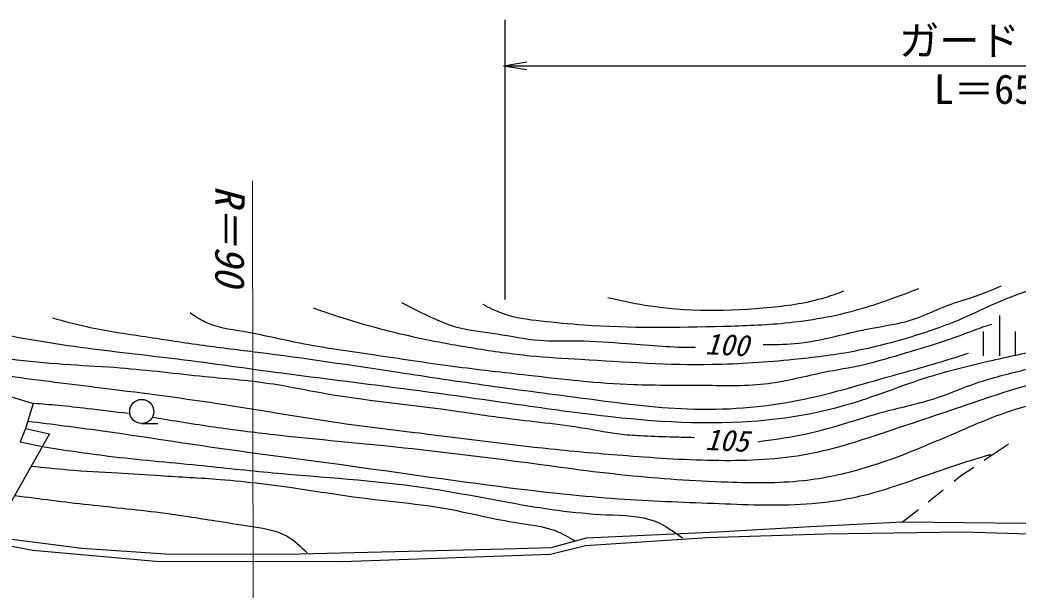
# Model space of a CAD drawing. Units: millimetres, scale not verified. Extents: x 40000 to 680000, y 20000 to 380000.
# Drawn here: x 239266 to 301332, y 271857 to 307290 of the extents above; entities that cross this region are included whole.
import ezdxf
from ezdxf.enums import TextEntityAlignment as Align

# ---------------------------------------------------------------- set-up
doc = ezdxf.new("R2010")
doc.units = ezdxf.units.MM
doc.header["$LTSCALE"] = 1000
doc.linetypes.add('CHAIN', pattern=[18.5, 12, -1.5, 3.5, -1.5])
for name, color, linetype, lineweight in [('M-BGD', 7, 'Continuous', 25), ('M-BMK', 2, 'CHAIN', 13), ('M-STR-HTXT', 7, 'Continuous', 13), ('M-STR-STR3', 7, 'Continuous', 25)]:
    doc.layers.add(name, color=color, linetype=linetype, lineweight=lineweight)
doc.styles.add('ＭＳ ゴシック', font='')
doc.styles.get('ＭＳ ゴシック').set_extended_font_data('MS Gothic')

msp = doc.modelspace()

# ---------------------------------------------------------------- linework, layer by layer
at = {"layer": 'M-BGD'}
for p, q in [((300174, 288918), (300174, 286418)), ((225218, 288002), (240089, 283452)), ((299174, 287918), (299174, 286418)), ((301174, 286418), (301174, 287918)), ((240089, 283452), (239601, 281896)), ((239601, 281896), (239270, 281072)), ((239601, 281896), (241110, 281571)), ((246839, 282205), (247839, 282205)), ((241110, 281571), (237906, 275953)), ((239270, 281072), (240654, 280772)), ((299218, 279922), (300725, 280933)), ((300725, 280933), (300732, 280938)), ((297764, 278947), (298593, 279503)), ((297353, 278622), (297764, 278947)), ((295740, 277346), (296670, 278082)), ((294154, 276092), (295136, 276869)), ((282624, 275477), (288417, 275813)), ((288417, 275813), (294154, 276092)), ((294154, 276092), (301808, 276021)), ((235374, 275216), (240062, 274341)), ((238770, 275012), (243106, 274459)), ((272307, 274501), (274491, 275094)), ((274440, 274623), (282003, 275123)), ((274491, 275094), (282624, 275477)), ((282003, 275123), (289316, 275341)), ((289316, 275341), (297910, 275466)), ((297910, 275466), (309068, 275154)), ((240062, 274341), (247718, 273654)), ((243106, 274459), (248630, 274080)), ((256663, 274101), (269376, 274417)), ((269376, 274417), (272307, 274501)), ((272252, 274091), (274440, 274623)), ((248630, 274080), (256663, 274101)), ((259313, 273622), (272252, 274091)), ((247718, 273654), (259313, 273622))]:
    msp.add_line(p, q, dxfattribs=at)
msp.add_circle((246839, 282955), 750, dxfattribs=at)
for points, knots in [([(213410, 295963), (214090, 295352), (214770, 294740), (215488, 294176), (216615, 293288), (217836, 292516), (219085, 291807), (220008, 291284), (220946, 290794), (221878, 290288), (223346, 289490), (224797, 288649), (226325, 287986), (228792, 286916), (231459, 286311), (234123, 285841), (235850, 285536), (237576, 285288), (239307, 285059), (241203, 284808), (243105, 284581), (245005, 284344), (247498, 284033), (249987, 283706), (252468, 283316), (254607, 282980), (256738, 282597), (258881, 282288), (260627, 282037), (262380, 281834), (264132, 281618), (266843, 281284), (269549, 280918), (272265, 280635), (273850, 280470), (275437, 280332), (277025, 280210), (278920, 280065), (280816, 279941), (282723, 279920), (284587, 279900), (286463, 279978), (288286, 280322), (289972, 280640), (291613, 281185), (293247, 281730), (295002, 282315), (296748, 282900), (298498, 283495), (300090, 284036), (301685, 284586), (303324, 284947), (304987, 285314), (306695, 285489), (308396, 285595), (313981, 285946), (319498, 285572), (325177, 285685), (328277, 285746), (331425, 285953), (334316, 285081), (335227, 284807), (336112, 284426), (336975, 283964), (337960, 283437), (338917, 282806), (339545, 281909), (339863, 281453), (340098, 280929), (340237, 280389), (340414, 279705), (340440, 278995), (340483, 278289), (340559, 277046), (340690, 275816), (340774, 274580), (340829, 273767), (340864, 272952), (340899, 272137)], [0, 0, 0, 0, 1, 1, 1, 2, 2, 2, 3, 3, 3, 4, 4, 4, 5, 5, 5, 6, 6, 6, 7, 7, 7, 8, 8, 8, 9, 9, 9, 10, 10, 10, 11, 11, 11, 12, 12, 12, 13, 13, 13, 14, 14, 14, 15, 15, 15, 16, 16, 16, 17, 17, 17, 18, 18, 18, 19, 19, 19, 20, 20, 20, 21, 21, 21, 22, 22, 22, 23, 23, 23, 24, 24, 24, 25, 25, 25, 26, 26, 26, 26]), ([(216180, 295323), (216712, 294859), (217244, 294396), (217789, 293948), (218332, 293504), (218888, 293075), (219465, 292675), (220211, 292159), (220993, 291691), (221811, 291301), (222497, 290973), (223208, 290700), (223889, 290362), (224520, 290049), (225126, 289679), (225766, 289390), (226476, 289070), (227229, 288848), (227978, 288619), (229199, 288247), (230407, 287859), (231632, 287513), (232351, 287310), (233077, 287122), (233810, 286977), (234576, 286826), (235350, 286723), (236123, 286608), (237106, 286462), (238087, 286298), (239072, 286173), (240174, 286033), (241282, 285943), (242391, 285871), (243430, 285803), (244470, 285751), (245508, 285670), (247265, 285532), (249014, 285308), (250770, 285134), (252191, 284992), (253617, 284883), (255026, 284664), (256013, 284511), (256992, 284304), (257976, 284128), (260673, 283646), (263407, 283400), (266120, 283022), (267216, 282869), (268308, 282695), (269405, 282553), (271069, 282337), (272743, 282193), (274399, 281916), (275159, 281789), (275914, 281634), (276678, 281547), (277134, 281496), (277593, 281469), (278052, 281447), (278678, 281417), (279304, 281397), (279929, 281380), (280354, 281368), (280778, 281357), (281203, 281346)], [0, 0, 0, 0, 1, 1, 1, 2, 2, 2, 3, 3, 3, 4, 4, 4, 5, 5, 5, 6, 6, 6, 7, 7, 7, 8, 8, 8, 9, 9, 9, 10, 10, 10, 11, 11, 11, 12, 12, 12, 13, 13, 13, 14, 14, 14, 15, 15, 15, 16, 16, 16, 17, 17, 17, 18, 18, 18, 19, 19, 19, 20, 20, 20, 21, 21, 21, 22, 22, 22, 22]), ([(323702, 288478), (322415, 288340), (321128, 288203), (319837, 288120), (318625, 288043), (317409, 288014), (316195, 287964), (314539, 287896), (312885, 287789), (311234, 287651), (309863, 287537), (308494, 287401), (307123, 287271), (305868, 287153), (304612, 287039), (303369, 286847), (302139, 286656), (300920, 286388), (299704, 286109), (298375, 285805), (297049, 285488), (295749, 285081), (294024, 284541), (292347, 283842), (290610, 283339), (288716, 282790), (286750, 282474), (284778, 282333), (281448, 282095), (278103, 282354), (274790, 282758), (272937, 282983), (271094, 283254), (269249, 283517), (267076, 283828), (264901, 284129), (262724, 284411), (260334, 284721), (257941, 285009), (255552, 285327), (253391, 285615), (251234, 285929), (249072, 286199), (247054, 286450), (245031, 286663), (243016, 286936), (240972, 287214), (238935, 287554), (236916, 287986), (235511, 288287), (234114, 288633), (232738, 289036), (231022, 289539), (229339, 290132), (227643, 290735), (226515, 291135), (225382, 291540), (224359, 292142), (223825, 292457), (223321, 292825), (222817, 293193)], [0, 0, 0, 0, 1, 1, 1, 2, 2, 2, 3, 3, 3, 4, 4, 4, 5, 5, 5, 6, 6, 6, 7, 7, 7, 8, 8, 8, 9, 9, 9, 10, 10, 10, 11, 11, 11, 12, 12, 12, 13, 13, 13, 14, 14, 14, 15, 15, 15, 16, 16, 16, 17, 17, 17, 18, 18, 18, 19, 19, 19, 20, 20, 20, 20]), ([(257496, 289394), (258090, 289188), (258684, 288982), (259283, 288791), (260161, 288510), (261049, 288260), (261942, 288031), (262735, 287827), (263532, 287640), (264333, 287472), (265392, 287251), (266459, 287064), (267528, 286891), (268679, 286706), (269833, 286536), (270992, 286422), (272039, 286319), (273090, 286261), (274142, 286199), (276867, 286036), (279595, 285841), (282320, 285886), (284005, 285913), (285690, 286033), (287370, 286199), (288591, 286319), (289809, 286465), (291012, 286690), (292203, 286913), (293380, 287215), (294543, 287562), (295673, 287899), (296791, 288278), (297872, 288746), (298667, 289090), (299443, 289482), (300241, 289819), (300879, 290088), (301532, 290322), (302185, 290556)], [0, 0, 0, 0, 1, 1, 1, 2, 2, 2, 3, 3, 3, 4, 4, 4, 5, 5, 5, 6, 6, 6, 7, 7, 7, 8, 8, 8, 9, 9, 9, 10, 10, 10, 11, 11, 11, 12, 12, 12, 13, 13, 13, 13]), ([(268042, 289617), (268438, 289414), (268835, 289210), (269249, 289059), (270015, 288779), (270842, 288679), (271662, 288590), (272553, 288492), (273436, 288407), (274321, 288344), (277203, 288139), (280113, 288176), (283013, 288254), (284289, 288289), (285564, 288332), (286834, 288456), (288388, 288607), (289936, 288879), (291437, 289305), (292703, 289664), (293936, 290132), (295168, 290601)], [0, 0, 0, 0, 1, 1, 1, 2, 2, 2, 3, 3, 3, 4, 4, 4, 5, 5, 5, 6, 6, 6, 7, 7, 7, 7]), ([(285489, 287111), (286139, 287115), (286788, 287120), (287433, 287178), (288222, 287250), (289005, 287402), (289779, 287580), (290406, 287724), (291028, 287885), (291656, 288016), (292312, 288152), (292974, 288256), (293634, 288385), (293927, 288442), (294219, 288504), (294505, 288586), (295357, 288829), (296153, 289247), (296985, 289558), (297515, 289755), (298060, 289910), (298594, 290094), (299172, 290294), (299738, 290529), (300303, 290764)], [0, 0, 0, 0, 1, 1, 1, 2, 2, 2, 3, 3, 3, 4, 4, 4, 5, 5, 5, 6, 6, 6, 7, 7, 7, 8, 8, 8, 8]), ([(275818, 290042), (276587, 289872), (277356, 289702), (278131, 289573), (280711, 289144), (283363, 289174), (285985, 289439), (287121, 289553), (288252, 289712), (289337, 290042), (289728, 290161), (290113, 290303), (290498, 290444)], [0, 0, 0, 0, 1, 1, 1, 2, 2, 2, 3, 3, 3, 4, 4, 4, 4]), ([(262999, 289725), (263532, 289452), (264064, 289179), (264608, 288921), (265259, 288612), (265926, 288326), (266619, 288150), (267373, 287958), (268157, 287897), (268932, 287781), (269807, 287651), (270671, 287452), (271546, 287379), (272345, 287313), (273153, 287351), (273959, 287346), (274979, 287339), (275994, 287261), (277009, 287178), (277746, 287118), (278483, 287056), (279221, 287011), (279869, 286971), (280517, 286944), (281165, 286943), (281199, 286943), (281232, 286943), (281266, 286943)], [0, 0, 0, 0, 1, 1, 1, 2, 2, 2, 3, 3, 3, 4, 4, 4, 5, 5, 5, 6, 6, 6, 7, 7, 7, 8, 8, 8, 9, 9, 9, 9]), ([(241296, 288768), (241994, 288579), (242691, 288389), (243396, 288232), (244605, 287963), (245834, 287790), (247061, 287606), (248268, 287426), (249472, 287235), (250680, 287070), (251796, 286918), (252915, 286787), (254032, 286646), (256958, 286276), (259875, 285836), (262791, 285394), (264660, 285112), (266528, 284828), (268400, 284568), (270416, 284286), (272435, 284031), (274455, 283763), (276557, 283484), (278659, 283192), (280779, 283115), (283088, 283031), (285418, 283202), (287683, 283651), (289503, 284013), (291281, 284554), (293068, 285059), (294396, 285434), (295729, 285789), (297045, 286199), (297446, 286323), (297845, 286453), (298244, 286583)], [0, 0, 0, 0, 1, 1, 1, 2, 2, 2, 3, 3, 3, 4, 4, 4, 5, 5, 5, 6, 6, 6, 7, 7, 7, 8, 8, 8, 9, 9, 9, 10, 10, 10, 11, 11, 11, 12, 12, 12, 12]), ([(299704, 288366), (299595, 288334), (299485, 288302), (299376, 288267), (299268, 288233), (299159, 288197), (299052, 288159), (298944, 288121), (298836, 288083), (298729, 288044), (298086, 287809), (297447, 287559), (296800, 287338), (295982, 287059), (295149, 286825), (294319, 286579), (293444, 286318), (292571, 286043), (291683, 285841), (290878, 285658), (290059, 285535), (289247, 285372), (288098, 285141), (286962, 284828), (285806, 284679), (284488, 284510), (283145, 284555), (281806, 284568), (280334, 284582), (278868, 284558), (277405, 284612), (275226, 284693), (273052, 284946), (270880, 285193), (269313, 285371), (267748, 285546), (266188, 285752), (264532, 285970), (262883, 286225), (261227, 286467), (259695, 286691), (258157, 286905), (256646, 287204), (255481, 287435), (254330, 287717), (253138, 287919), (252317, 288059), (251476, 288161), (250747, 288523), (250436, 288677), (250145, 288879), (249854, 289081)], [0, 0, 0, 0, 1, 1, 1, 2, 2, 2, 3, 3, 3, 4, 4, 4, 5, 5, 5, 6, 6, 6, 7, 7, 7, 8, 8, 8, 9, 9, 9, 10, 10, 10, 11, 11, 11, 12, 12, 12, 13, 13, 13, 14, 14, 14, 15, 15, 15, 16, 16, 16, 17, 17, 17, 17]), ([(285158, 281078), (286022, 281194), (286885, 281311), (287739, 281480), (288666, 281665), (289581, 281912), (290487, 282184), (291348, 282442), (292200, 282723), (293068, 282955), (294129, 283238), (295211, 283449), (296252, 283793), (297100, 284073), (297921, 284442), (298766, 284731), (299719, 285058), (300703, 285285), (301682, 285536), (302373, 285713), (303062, 285902), (303760, 286039), (305085, 286297), (306444, 286363), (307782, 286575), (308465, 286683), (309142, 286828), (309826, 286910), (310879, 287035), (311947, 287009), (313011, 287044), (314220, 287084), (315424, 287202), (316630, 287245), (318582, 287315), (320539, 287187), (322496, 287212), (323692, 287227), (324888, 287299), (326082, 287279), (327244, 287259), (328404, 287151), (329568, 287078), (330218, 287036), (330869, 287005), (331512, 286910), (332107, 286822), (332695, 286678), (333288, 286575), (333988, 286454), (334696, 286390), (335400, 286273), (335992, 286175), (336582, 286040), (337143, 285837), (337531, 285697), (337906, 285524), (338282, 285335), (338770, 285089), (339260, 284815), (339623, 284430), (340055, 283972), (340307, 283357), (340729, 282854), (340907, 282643), (341115, 282451), (341232, 282218), (341408, 281866), (341376, 281419), (341433, 281011), (341450, 280886), (341476, 280764), (341500, 280642), (341625, 279995), (341685, 279328), (341667, 278665), (341646, 277868), (341513, 277078), (341500, 276285), (341487, 275516), (341589, 274744), (341634, 273972), (341670, 273347), (341669, 272721), (341667, 272096)], [0, 0, 0, 0, 1, 1, 1, 2, 2, 2, 3, 3, 3, 4, 4, 4, 5, 5, 5, 6, 6, 6, 7, 7, 7, 8, 8, 8, 9, 9, 9, 10, 10, 10, 11, 11, 11, 12, 12, 12, 13, 13, 13, 14, 14, 14, 15, 15, 15, 16, 16, 16, 17, 17, 17, 18, 18, 18, 19, 19, 19, 20, 20, 20, 21, 21, 21, 22, 22, 22, 23, 23, 23, 24, 24, 24, 25, 25, 25, 26, 26, 26, 27, 27, 27, 28, 28, 28, 28]), ([(247542, 282599), (248807, 282389), (250072, 282180), (251341, 281996), (252567, 281818), (253796, 281665), (255028, 281527), (257386, 281262), (259750, 281054), (262111, 280812), (264886, 280527), (267656, 280196), (270423, 279828), (272604, 279539), (274783, 279226), (276970, 279002), (279063, 278787), (281163, 278653), (283271, 278577), (284838, 278521), (286409, 278497), (287963, 278666), (289279, 278810), (290583, 279092), (291851, 279471), (293990, 280110), (296028, 281025), (298086, 281906), (299222, 282394), (300365, 282871), (301549, 283202), (303111, 283640), (304745, 283824), (306375, 283895), (309117, 284015), (311846, 283815), (314576, 283694), (318480, 283521), (322388, 283510), (326307, 283538), (328233, 283551), (330162, 283574), (332072, 283359), (333106, 283242), (334135, 283055), (335133, 282733), (335731, 282540), (336317, 282299), (336853, 281996), (337409, 281682), (337910, 281301), (338440, 280879), (338803, 280589), (339181, 280280), (339311, 279873), (339382, 279654), (339380, 279406), (339378, 279158)], [0, 0, 0, 0, 1, 1, 1, 2, 2, 2, 3, 3, 3, 4, 4, 4, 5, 5, 5, 6, 6, 6, 7, 7, 7, 8, 8, 8, 9, 9, 9, 10, 10, 10, 11, 11, 11, 12, 12, 12, 13, 13, 13, 14, 14, 14, 15, 15, 15, 16, 16, 16, 17, 17, 17, 18, 18, 18, 19, 19, 19, 19]), ([(246007, 282825), (245158, 282927), (244310, 283028), (243461, 283128), (242862, 283198), (242263, 283267), (241662, 283324), (241138, 283373), (240613, 283412), (240089, 283452)], [0, 0, 0, 0, 1, 1, 1, 2, 2, 2, 3, 3, 3, 3]), ([(239766, 282353), (241264, 282166), (242762, 281979), (244258, 281772), (246681, 281437), (249097, 281048), (251519, 280700), (254049, 280336), (256585, 280016), (259117, 279672), (262893, 279158), (266661, 278590), (270445, 278130), (272578, 277871), (274716, 277647), (276858, 277505), (278821, 277374), (280787, 277312), (282757, 277236), (284680, 277162), (286607, 277075), (288522, 277236), (289597, 277327), (290669, 277496), (291717, 277750), (293276, 278129), (294782, 278698), (296298, 279225), (297115, 279509), (297934, 279781), (298761, 280031), (298899, 280072), (299037, 280113), (299175, 280153), (299268, 280180), (299360, 280206), (299452, 280233), (299468, 280237), (299483, 280241), (299498, 280246), (299514, 280250), (299529, 280255), (299545, 280259), (299555, 280262), (299565, 280265), (299575, 280268), (299577, 280268), (299579, 280269), (299580, 280269), (299582, 280270), (299584, 280270), (299586, 280271), (299587, 280271), (299589, 280272), (299591, 280272), (299597, 280274), (299603, 280275), (299609, 280277), (299615, 280279), (299621, 280280), (299627, 280282), (299632, 280284), (299638, 280285), (299644, 280287)], [0, 0, 0, 0, 1, 1, 1, 2, 2, 2, 3, 3, 3, 4, 4, 4, 5, 5, 5, 6, 6, 6, 7, 7, 7, 8, 8, 8, 9, 9, 9, 10, 10, 10, 11, 11, 11, 12, 12, 12, 13, 13, 13, 14, 14, 14, 15, 15, 15, 16, 16, 16, 17, 17, 17, 18, 18, 18, 19, 19, 19, 20, 20, 20, 21, 21, 21, 21]), ([(240654, 280771), (242025, 280562), (243396, 280354), (244772, 280185), (246623, 279958), (248482, 279803), (250338, 279619), (251890, 279465), (253439, 279291), (254992, 279147), (258117, 278858), (261256, 278690), (264363, 278236), (266165, 277972), (267956, 277612), (269740, 277292), (271719, 276937), (273688, 276632), (275747, 276537), (276783, 276490), (277841, 276496), (278766, 276129), (279370, 275889), (279917, 275490), (280464, 275091)], [0, 0, 0, 0, 1, 1, 1, 2, 2, 2, 3, 3, 3, 4, 4, 4, 5, 5, 5, 6, 6, 6, 7, 7, 7, 8, 8, 8, 8]), ([(239966, 279564), (240729, 279482), (241492, 279399), (242256, 279335), (243283, 279249), (244312, 279196), (245340, 279134), (246223, 279080), (247105, 279020), (247988, 278966), (249228, 278892), (250470, 278831), (251708, 278732), (253424, 278594), (255133, 278381), (256836, 278129), (257887, 277973), (258935, 277801), (259987, 277659), (261012, 277521), (262042, 277410), (263070, 277291), (264091, 277173), (265111, 277047), (266120, 276855), (266962, 276695), (267796, 276489), (268634, 276319), (269333, 276177), (270035, 276059), (270746, 275950), (271361, 275856), (271983, 275768), (272556, 275548), (272987, 275382), (273391, 275141), (273795, 274901)], [0, 0, 0, 0, 1, 1, 1, 2, 2, 2, 3, 3, 3, 4, 4, 4, 5, 5, 5, 6, 6, 6, 7, 7, 7, 8, 8, 8, 9, 9, 9, 10, 10, 10, 11, 11, 11, 12, 12, 12, 12]), ([(238955, 277732), (240484, 277534), (242014, 277336), (243546, 277166), (245128, 276991), (246714, 276845), (248294, 276632), (249409, 276482), (250522, 276298), (251627, 276129), (252368, 276015), (253106, 275907), (253860, 275783), (254548, 275669), (255248, 275542), (255841, 275217), (256317, 274956), (256724, 274567), (257131, 274179)], [0, 0, 0, 0, 1, 1, 1, 2, 2, 2, 3, 3, 3, 4, 4, 4, 5, 5, 5, 6, 6, 6, 6])]:
    msp.add_open_spline(points, degree=3, knots=knots, dxfattribs=at)
at = {"layer": 'M-BMK'}
msp.add_open_spline([(223974, 274548), (226880, 273617), (229787, 272686), (232742, 271923), (235484, 271214), (238268, 270650), (241078, 270297), (243512, 269992), (245966, 269847), (248419, 269826), (250174, 269810), (251928, 269859), (253683, 269908)], degree=3, knots=[0, 0, 0, 0, 1, 1, 1, 2, 2, 2, 3, 3, 3, 4, 4, 4, 4], dxfattribs=at)
at = {"layer": 'M-STR-HTXT'}
msp.add_line((253763, 269909), (253733, 297297), dxfattribs=at)
at = {"layer": 'M-STR-STR3'}
for p, q in [((269434, 289923), (269434, 307290)), ((269342, 304449), (270791, 304691)), ((269342, 304449), (334880, 304449)), ((269342, 304449), (270791, 304208))]:
    msp.add_line(p, q, dxfattribs=at)

# ---------------------------------------------------------------- texts
at = {"layer": 'M-STR-HTXT', "style": 'ＭＳ ゴシック', "oblique": 15}
msp.add_text('R＝90', height=1833, rotation=270, dxfattribs=at).set_placement((250862, 297006), align=Align.BOTTOM_LEFT)
at = {"layer": 'M-STR-STR3', "style": 'ＭＳ ゴシック'}
for s, p in [('ガードレール', (293932, 304540)), ('L＝65.0', (296098, 301526))]:
    msp.add_text(s, height=1833, dxfattribs=at).set_placement(p, align=Align.BOTTOM_LEFT)
at = {"layer": 'M-STR-STR3', "style": 'ＭＳ ゴシック', "oblique": 15}
for s, p in [('100', (281839, 286120)), ('105', (281839, 280173))]:
    msp.add_text(s, height=1320, rotation=357.207, dxfattribs=at).set_placement(p, align=Align.BOTTOM_LEFT)

doc.saveas('drawing.dxf')
